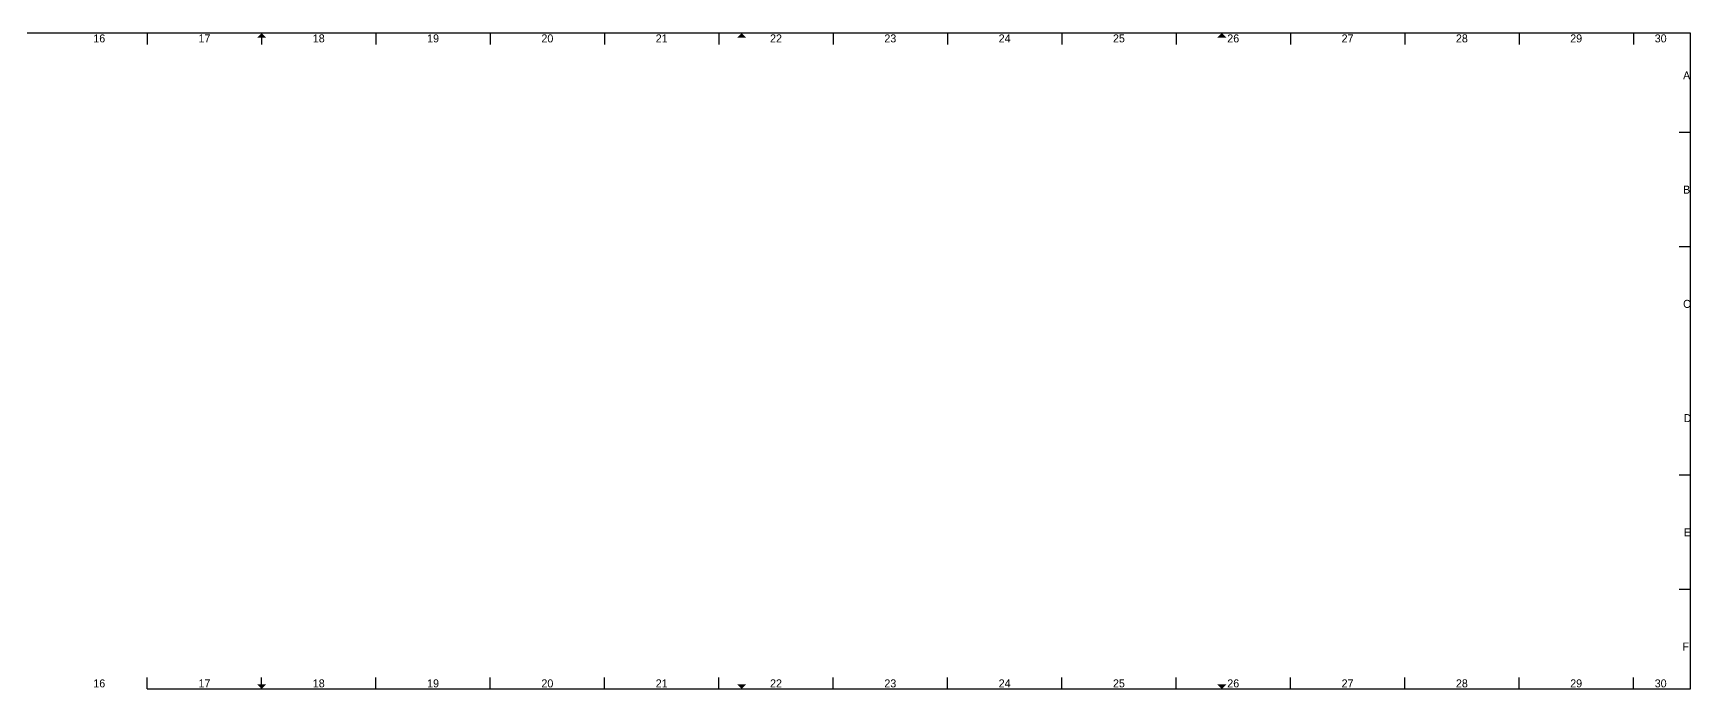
# Model space of a CAD drawing. Extents: x -5 to 1445, y -5 to 282.
# Drawn here: x 720 to 1445, y -5 to 282 of the extents above; entities that cross this region are included whole.
import ezdxf
from ezdxf.enums import TextEntityAlignment as Align

# ---------------------------------------------------------------- set-up
doc = ezdxf.new("R2010")
doc.units = 0
doc.layers.add('to-xx-rooster', color=7, linetype='CONTINUOUS', lineweight=25)
doc.layers.add('to-xx-vouwmerk', color=7, linetype='CONTINUOUS', lineweight=18)
doc.styles.add('RTW_ISO', font='iso-rtw.shx')

msp = doc.modelspace()

# ---------------------------------------------------------------- hatches: boundary and pattern name
at = {"layer": 'to-xx-vouwmerk'}
for points in [[(822, 280), (820, 282), (818, 280)], [(1032, 280), (1030, 282), (1028, 280)], [(1242, 280), (1240, 282), (1238, 280)], [(818, -3), (820, -5), (822, -3)], [(1028, -3), (1030, -5), (1032, -3)], [(1238, -3), (1240, -5), (1242, -3)]]:
    msp.add_hatch(color=256, dxfattribs=at).paths.add_polyline_path(points)

# ---------------------------------------------------------------- linework, layer by layer
at = {"layer": 'to-xx-rooster'}
for p, q in [((1445, 282), (-5, 282)), ((770, 282), (770, 277)), ((820, 282), (820, 277)), ((870, 282), (870, 277)), ((920, 282), (920, 277)), ((970, 282), (970, 277)), ((1020, 282), (1020, 277)), ((1070, 282), (1070, 277)), ((1120, 282), (1120, 277)), ((1170, 282), (1170, 277)), ((1220, 282), (1220, 277)), ((1270, 282), (1270, 277)), ((1320, 282), (1320, 277)), ((1370, 282), (1370, 277)), ((1420, 282), (1420, 277)), ((1445, -5), (1445, 282)), ((1445, 238.5), (1440, 238.5)), ((1445, 188.5), (1440, 188.5)), ((1445, 88.5), (1440, 88.5)), ((1445, 38.5), (1440, 38.5)), ((770, -5), (770, 0)), ((820, -5), (820, 0)), ((870, -5), (870, 0)), ((920, -5), (920, 0)), ((970, -5), (970, 0)), ((1020, -5), (1020, 0)), ((1070, -5), (1070, 0)), ((1120, -5), (1120, 0)), ((1170, -5), (1170, 0)), ((1220, -5), (1220, 0)), ((1270, -5), (1270, 0)), ((1320, -5), (1320, 0)), ((1370, -5), (1370, 0)), ((1420, -5), (1420, 0)), ((770, -5), (1445, -5))]:
    msp.add_line(p, q, dxfattribs=at)

# ---------------------------------------------------------------- texts
at = {"layer": 'to-xx-rooster', "style": 'RTW_ISO'}
for s, p in [('16', (749, 276.9)), ('17', (795, 276.9)), ('18', (845, 276.9)), ('19', (895, 276.9)), ('20', (945, 276.9)), ('21', (995, 276.9)), ('22', (1045, 276.9)), ('23', (1095, 276.9)), ('24', (1145, 276.9)), ('25', (1195, 276.9)), ('26', (1245, 276.9)), ('27', (1295, 276.9)), ('28', (1345, 276.9)), ('29', (1395, 276.9)), ('30', (1431.96, 276.9)), ('16', (749, -5.4)), ('17', (795, -5.4)), ('18', (845, -5.4)), ('19', (895, -5.4)), ('20', (945, -5.4)), ('21', (995, -5.4)), ('22', (1045, -5.4)), ('23', (1095, -5.4)), ('24', (1145, -5.4)), ('25', (1195, -5.4)), ('26', (1245, -5.4)), ('27', (1295, -5.4)), ('28', (1345, -5.4)), ('29', (1395, -5.4)), ('30', (1431.96, -5.4))]:
    msp.add_text(s, height=3.5, dxfattribs=at).set_placement(p, align=Align.BOTTOM_CENTER)
for s, p in [('A', (1441.75, 263.5)), ('B', (1441.75, 213.5)), ('C', (1441.75, 163.5)), ('D', (1442, 113.5)), ('E', (1442, 63.5)), ('F', (1441.5, 13.5))]:
    msp.add_text(s, height=3.5, dxfattribs=at).set_placement(p, align=Align.MIDDLE_LEFT)

doc.saveas('drawing.dxf')
